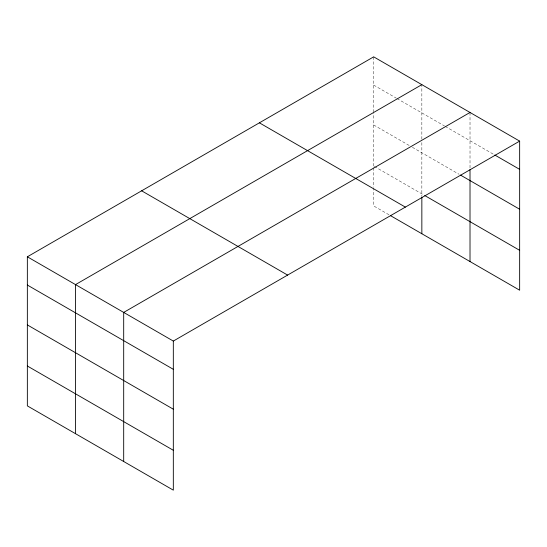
<?xml version="1.0" encoding="UTF-8"?>
<svg xmlns="http://www.w3.org/2000/svg" width="547" height="547" viewBox="0 0 547 547"><rect width="100%" height="100%" fill="white"/><g stroke="black" fill="none" stroke-linecap="round" stroke-linejoin="round"><path stroke-width="0.41" stroke-dasharray="2.73 2.05" d="M373.676 166.049L373.676 113.085M373.676 112.238L373.676 56.847M421.846 142.596L421.846 196.407M421.846 139.205L421.846 84.655M470.017 167.861L470.017 112.47M373.676 85.086L396.301 98.152M397.033 98.576L444.472 125.96M445.203 126.384L494.105 154.616M373.676 124.969L409.443 145.611M412.363 147.3L459.07 174.267M374.408 166.473L424.034 195.129M389.006 214.78L373.676 205.932L373.676 188.113M373.676 167.751L373.676 187.265"/><path stroke-width="0.82" d="M470.017 169.556L470.017 261.548M390.462 215.621L519.65 290.204L519.65 141.119L373.676 56.847L27.35 256.796L27.35 405.881L173.324 490.153L173.324 341.068L27.35 256.796M421.846 84.655L75.52 284.604L75.52 433.689M470.017 112.47L123.69 312.419L123.69 461.504M173.324 341.068L519.65 141.119M494.837 155.04L519.65 169.365M460.533 175.108L519.65 209.241M424.766 195.546L519.65 250.328M259.387 122.829L405.361 207.108M141.639 190.814L287.613 275.086M27.35 285.042L173.324 369.314M27.35 324.918L173.324 409.19M27.35 366.005L173.324 450.277M421.846 197.255L421.846 233.74"/></g></svg>
